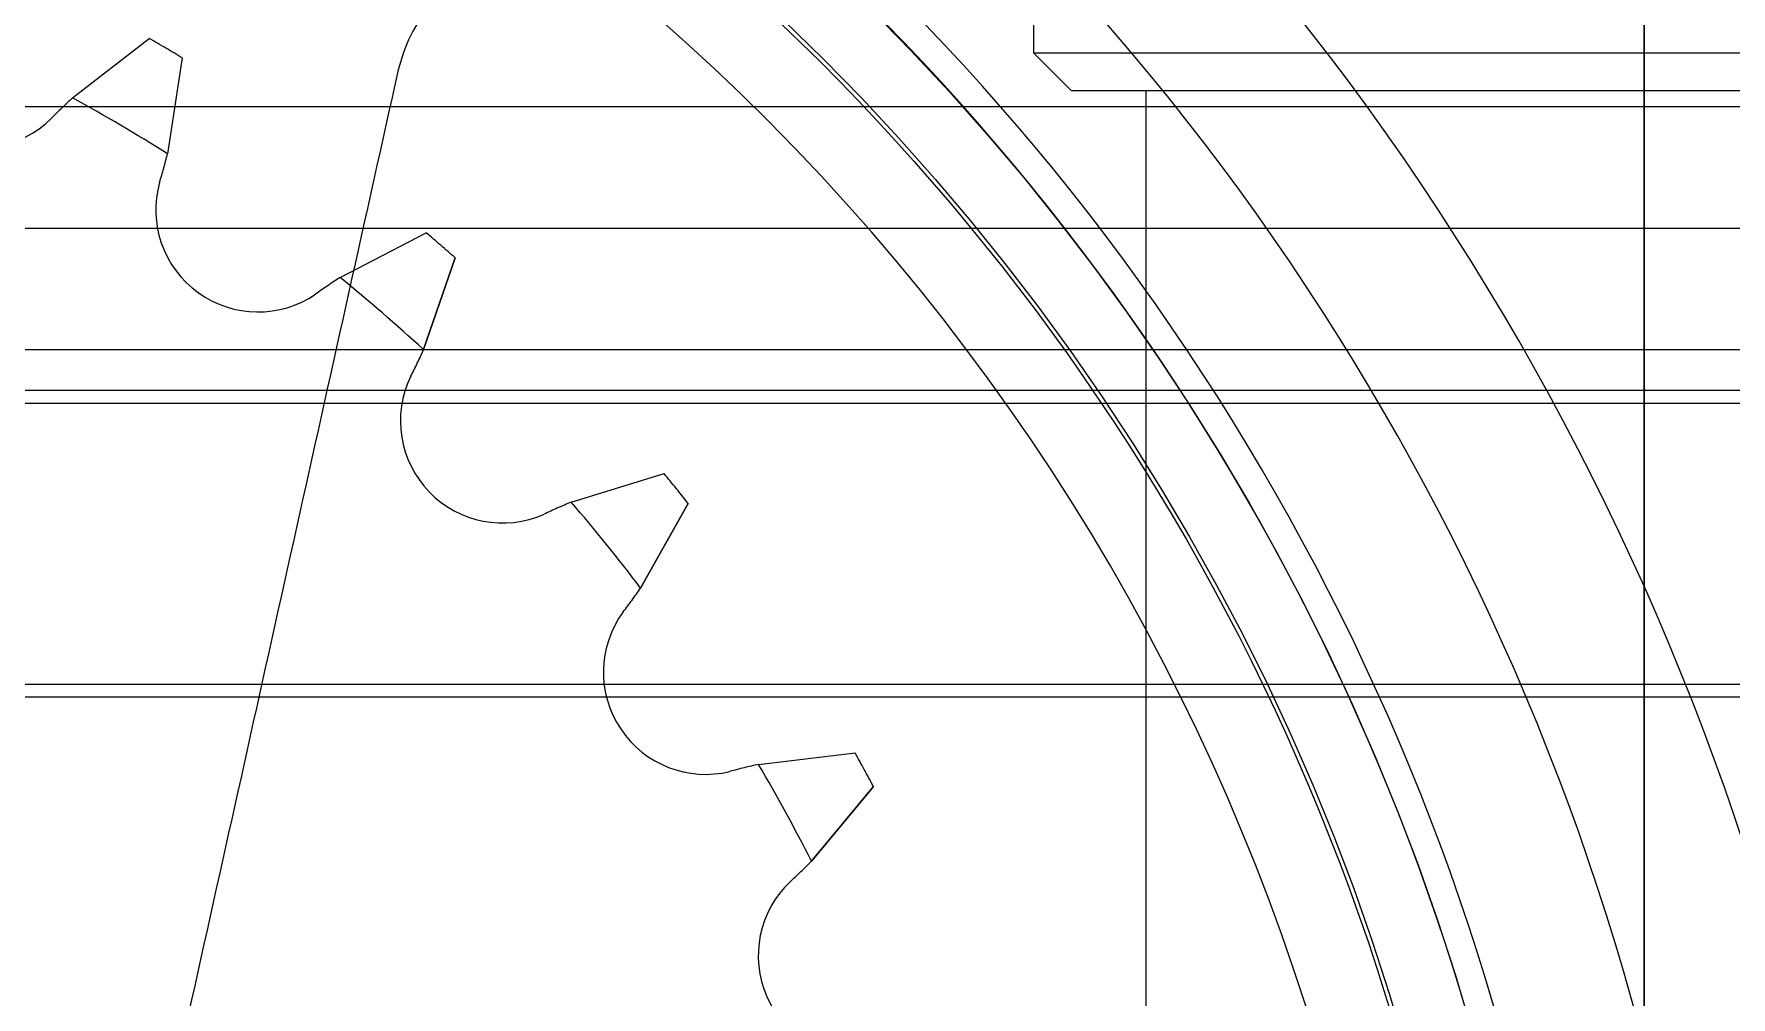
# Model space of a CAD drawing. Header units: metres. Extents: x 0 to 63075, y 0 to 44550.
# Drawn here: x 36410.9 to 36477.3, y 35190.8 to 35228.5 of the extents above; entities that cross this region are included whole.
import ezdxf

# ---------------------------------------------------------------- set-up
doc = ezdxf.new("R2010")
doc.units = ezdxf.units.M
doc.header["$LTSCALE"] = 75
doc.linetypes.add('DASHDOT', pattern=[25.4, 12.7, -6.35, 0, -6.35])
doc.linetypes.add('HIDDEN2', pattern=[4.7625, 3.175, -1.5875])
for name, color, linetype in [('SDM', 7, 'Continuous'), ('SFU', 3, 'DASHDOT'), ('SL4', 4, 'Continuous'), ('ST1', 7, 'HIDDEN2')]:
    doc.layers.add(name, color=color, linetype=linetype)

# ---------------------------------------------------------------- blocks, each defined once
blk = doc.blocks.new('A$Cf5e9a517')
at = {"layer": 'SFU'}
for p, q in [((311.668, 1581.652), (311.668, 1903.152)), ((287.766, 1682.352), (287.766, 1661.831)), ((311.668, 1682.352), (311.668, 1661.831)), ((287.766, 1661.831), (311.668, 1661.831)), ((287.766, 1661.831), (289.245, 1660.352)), ((311.668, 1661.831), (311.668, 1660.352)), ((311.668, 1661.831), (335.569, 1661.831)), ((289.245, 1660.352), (311.668, 1660.352)), ((292.168, 1660.352), (292.168, 1597.652)), ((311.668, 1660.352), (334.09, 1660.352)), ((311.668, 1660.352), (311.668, 1597.652))]:
    blk.add_line(p, q, dxfattribs=at)
at = {"layer": 'SL4'}
for p, q in [((276.832, 1659.712), (262.579, 1659.712)), ((281.306, 1654.95), (261.522, 1654.95)), ((285.159, 1650.193), (260.466, 1650.193)), ((286.685, 1648.1), (260.002, 1648.1)), ((286.329, 1648.6), (260.113, 1648.6)), ((257.56, 1637.1), (293.289, 1637.1)), ((293.539, 1636.6), (257.449, 1636.6))]:
    blk.add_line(p, q, dxfattribs=at)
for radius in [125, 123.91, 122.777, 119.686, 89.286]:
    blk.add_circle((216.283, 1598.35), radius, dxfattribs=at)
for radius, start, end in [(104.464, 84.34617, 70.62407), (98.5, 84.12256, 70.84769), (93.236, 82.04946, 72.92078), (92.147, 81.13305, 347.48512), (92.147, 347.48512, 73.8372), (86.207, 285.15738, 49.81286)]:
    blk.add_arc((216.283, 1598.35), radius, start, end, dxfattribs=at)
for points, knots in [([(271.911, 1664.207), (271.523, 1664.488), (270.748, 1665.049), (269.364, 1665.479), (267.929, 1665.567), (266.518, 1665.281), (265.227, 1664.649), (264.146, 1663.709), (263.313, 1662.532), (263.039, 1661.621), (262.902, 1661.167)], [0, 0, 0, 0, 0.125039, 0.250083, 0.37513, 0.500179, 0.625205, 0.750209, 0.875377, 1, 1, 1, 1]), ([(262.902, 1661.167), (261.616, 1655.372), (259.043, 1643.782), (255.181, 1626.38), (251.31, 1608.941), (247.426, 1591.443), (243.542, 1573.944), (239.67, 1556.501), (235.807, 1539.096), (233.233, 1527.504), (231.947, 1521.708)], [0, 0, 0, 0, 0.124879, 0.249755, 0.374717, 0.499956, 0.625212, 0.750198, 0.875098, 1, 1, 1, 1])]:
    blk.add_open_spline(points, degree=3, knots=knots, dxfattribs=at)
at = {"layer": 'ST1'}
for p, q in [((250.151, 1660.068), (253.158, 1662.392)), ((254.45, 1661.631), (253.873, 1657.874)), ((381.194, 1659.712), (81.194, 1659.712)), ((262.579, 1659.712), (197.227, 1659.712)), ((326.194, 1659.712), (276.832, 1659.712)), ((261.522, 1654.95), (196.169, 1654.95)), ((260.627, 1653.028), (264.001, 1654.779)), ((327.734, 1654.95), (281.306, 1654.95)), ((265.136, 1653.798), (263.897, 1650.205)), ((263.897, 1650.205), (265.136, 1653.798)), ((378.194, 1650.193), (91.194, 1650.193)), ((260.466, 1650.193), (195.113, 1650.193)), ((330.025, 1650.193), (285.159, 1650.193)), ((260.002, 1648.1), (194.649, 1648.1)), ((260.113, 1648.6), (194.76, 1648.6)), ((330.737, 1648.6), (286.329, 1648.6)), ((330.956, 1648.1), (286.685, 1648.1)), ((269.678, 1644.232), (273.31, 1645.351)), ((274.252, 1644.184), (272.391, 1640.87)), ((272.391, 1640.87), (274.252, 1644.184)), ((192.058, 1637.1), (257.56, 1637.1)), ((293.289, 1637.1), (335.125, 1637.1)), ((257.449, 1636.6), (192.058, 1636.6)), ((335.286, 1636.6), (293.539, 1636.6)), ((277.012, 1633.96), (280.785, 1634.413)), ((281.504, 1633.097), (279.082, 1630.168)), ((279.082, 1630.168), (281.504, 1633.097))]:
    blk.add_line(p, q, dxfattribs=at)
for radius in [114.333, 92.131, 89.448]:
    blk.add_circle((216.283, 1598.35), radius, dxfattribs=at)
for centre, radius, start, end in [((246.517, 1662.105), 4, 174.69802, 314.55794), ((216.283, 1598.35), 73.9, 58.90363, 60.06662), ((264.396, 1644.747), 20.92, 132.91719, 136.09447), ((216.283, 1598.35), 70.4, 57.72676, 61.24349), ((233.57, 1662.916), 20.92, 342.87577, 346.05305), ((257.415, 1655.682), 4, 164.41231, 304.27223), ((216.283, 1598.35), 73.9, 48.61791, 49.78091), ((271.908, 1635.411), 20.92, 122.63148, 125.80876), ((216.283, 1598.35), 70.4, 47.44104, 50.95778), ((244.821, 1658.792), 20.92, 332.59006, 335.76734), ((266.991, 1647.416), 4, 154.12659, 293.98651), ((216.283, 1598.35), 73.9, 38.3322, 39.49519), ((277.631, 1624.883), 20.92, 112.34577, 115.52304), ((216.283, 1598.35), 70.4, 37.15533, 40.67206), ((255.154, 1652.725), 20.92, 322.30435, 325.48162), ((274.937, 1637.573), 4, 143.84088, 283.7008), ((216.283, 1598.35), 73.9, 28.04648, 29.20948), ((281.383, 1613.502), 20.92, 102.06005, 105.23733), ((216.283, 1598.35), 70.4, 26.86961, 30.38635), ((264.239, 1644.91), 20.92, 312.01863, 315.19591), ((280.998, 1626.469), 4, 133.55516, 273.41508)]:
    blk.add_arc(centre, radius, start, end, dxfattribs=at)

msp = doc.modelspace()

# ---------------------------------------------------------------- block references
at = {"layer": 'SDM'}
msp.add_blockref('A$Cf5e9a517', (36162.252, 33565.919), dxfattribs=at)

doc.saveas('drawing.dxf')
